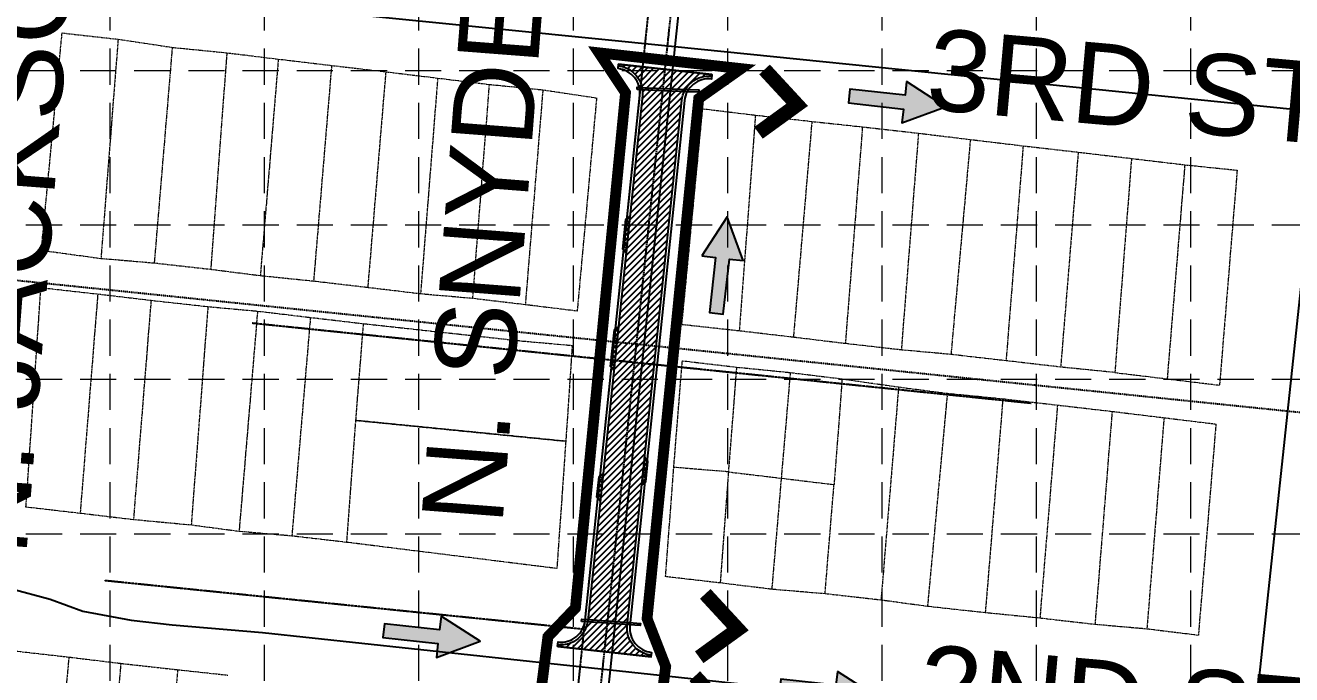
# Model space of a CAD drawing. Extents: x 332488 to 337969, y 579146 to 583084.
# Drawn here: x 336208 to 336909, y 580098 to 580457 of the extents above; entities that cross this region are included whole.
import ezdxf
from ezdxf.enums import TextEntityAlignment as Align

# ---------------------------------------------------------------- set-up
doc = ezdxf.new("R2010")
doc.units = 0
doc.header["$MEASUREMENT"] = 0
for name, pattern in [('CENTER2', [1.125, 0.75, -0.125, 0.125, -0.125]), ('DASHED', [0.75, 0.5, -0.25]), ('HIDDEN', [0.375, 0.25, -0.125]), ('PHANTOM', [2.5, 1.25, -0.25, 0.25, -0.25, 0.25, -0.25])]:
    doc.linetypes.add(name, pattern=pattern)
doc.layers.get('0').update_dxf_attribs({"color": 6})
for name, color, linetype in [('ARROWS', 252, 'Continuous'), ('E-CULVERT', 1, 'Continuous'), ('E-SanitarySewer', 2, 'HIDDEN'), ('E-WATER', 2, 'DASHED'), ('GRID', 254, 'HIDDEN'), ('LIMITS OF DISTURBANCE', 1, 'PHANTOM'), ('P-CULVERT', 2, 'Continuous'), ('P-DRIVEWAY TRANSITION', 2, 'Continuous'), ('P-DRIVEWAY TRANSITION-H', 6, 'Continuous'), ('P-PVMT', 2, 'Continuous'), ('P-PVMT-H-Snyder', 6, 'Continuous'), ('ROADS', 5, 'Continuous'), ('SILT FENCE', 200, 'Continuous'), ('STREETNAME', 2, 'Continuous'), ('subdiv', 6, 'PHANTOM')]:
    doc.layers.add(name, color=color, linetype=linetype)
doc.layers.add('QUANTITIES', color=4, linetype='Continuous', plot=False)
doc.styles.get("Standard").update_dxf_attribs({"font": 'ARIAL.TTF'})
pattern_1 = [(45, (0, 0), (-1.325825214724776, 1.325825214724777), []), (135, (0, 0), (-1.325825214724777, -1.325825214724776), [])]

# ---------------------------------------------------------------- blocks, each defined once
blk = doc.blocks.new('A$C796B4345')
at = {"layer": 'SILT FENCE', "color": 200, "linetype": 'DASHED', "ltscale": 80, "const_width": 8, "flags": 128}
blk.add_lwpolyline([(38.21273843862582, 22.70146728202235), (20.65375032334123, 2.674251302960329), (2.97461769322399, 22.3390892293537)], dxfattribs=at)
blk = doc.blocks.new('arrow')
blk.add_lwpolyline([(-67.00679329302966, -25.35842018353742), (-59.3270347441985, -25.41938721699262), (-59.57091179542658, -56.1384215279777), (-51.89114823905948, -56.19938584448118), (-51.64727869913713, -25.48035696739953), (-43.96752265407486, -25.54132400085473), (-55.30425519266737, -2.410587189246144), (-67.00678578172392, -25.35840795725562)], close=True)
at = {"color": 254}
for points in [[(-43.96751955730906, -25.54132267721434), (-67.00679354271597, -25.35841771446121), (-55.30425158724847, -2.410596210431322), (-67.00679354271597, -25.35841771446121)], [(-59.57090883123692, -56.13841801592571), (-51.89115083610795, -56.19938633684342), (-59.32703554756517, -25.41938603537892), (-51.64727755243712, -25.48035435629663)]]:
    blk.add_solid(points, dxfattribs=at)

msp = doc.modelspace()

# ---------------------------------------------------------------- hatches: boundary and pattern name
at = {"layer": 'P-DRIVEWAY TRANSITION-H'}
h = msp.add_hatch(dxfattribs=at)
h.set_pattern_fill('NET', color=253, scale=15, angle=45, style=0)
h.set_pattern_definition(pattern_1)
h.paths.add_polyline_path([(336540.5444078284, 580331.0207266428), (336538.7623632146, 580333.2171594313), (336540.4789562976, 580349.6979067245), (336542.675389086, 580351.4799513383)])
h = msp.add_hatch(dxfattribs=at)
h.set_pattern_fill('NET', color=253, scale=15, angle=45, style=0)
h.set_pattern_definition(pattern_1)
h.paths.add_polyline_path([(336533.7867594153, 580266.1415791588), (336532.0047148015, 580268.3380119472), (336534.1100773623, 580288.551275459), (336536.3065101509, 580290.3333200729)])
h = msp.add_hatch(dxfattribs=at)
h.set_pattern_fill('NET', color=253, scale=15, angle=45, style=0)
h.set_pattern_definition(pattern_1)
h.paths.add_polyline_path([(336549.2936041062, 580202.6591479032), (336551.490036895, 580204.4411925173), (336552.6706826507, 580215.7763916033), (336550.8886380368, 580217.972824392)])
h = msp.add_hatch(dxfattribs=at)
h.set_pattern_fill('NET', color=253, scale=15, angle=45, style=0)
h.set_pattern_definition(pattern_1)
h.paths.add_polyline_path([(336526.2601448122, 580193.879705052), (336524.4781001984, 580196.0761378405), (336525.6363691121, 580207.1965002915), (336527.8328019005, 580208.9785449052)])
at = {"layer": 'P-PVMT-H-Snyder'}
h = msp.add_hatch(dxfattribs=at)
h.set_pattern_fill('ANSI31', color=253, scale=20, style=0)
h.set_pattern_definition([(45, (0, 0), (-1.767766952966369, 1.767766952966369), [])])
edge = h.paths.add_edge_path()
edge.add_line((336536.4793372828, 580435.760599773), (336536.3691493724, 580434.7666890003))
edge.add_arc((336534.7163307168, 580419.8580274074), 14.99999999997127, -5.946342264913085, 83.67385211142141, ccw=False)
edge.add_line((336549.6356209755, 580418.3040717521), (336519.3592313833, 580127.6250920915))
edge.add_arc((336504.4399411247, 580129.1790477468), 14.99999999997511, 264.05365773508686, 354.05365773506384, ccw=False)
edge.add_line((336502.8859854694, 580114.2597574882), (336502.7823884257, 580113.2651381377))
edge.add_line((336502.7823884257, 580113.2651381377), (336554.4668841644, 580107.5352409076))
edge.add_line((336554.4668841644, 580107.5352409076), (336554.5704812081, 580108.5298602582))
edge.add_arc((336556.1244368633, 580123.4491505169), 15.00000000002697, 174.0536577350869, 264.053657735308, ccw=False)
edge.add_line((336541.2051466046, 580125.0031061722), (336571.4815361968, 580415.6820858327))
edge.add_arc((336586.4008264554, 580414.1281301774), 14.99999999997511, 83.67385211097951, 174.0536577350638, ccw=False)
edge.add_line((336588.0536451112, 580429.0367917703), (336588.1638330215, 580430.0307025431))
edge.add_line((336588.1638330215, 580430.0307025431), (336536.4793372828, 580435.760599773))

# ---------------------------------------------------------------- linework, layer by layer
at = {"layer": 'E-CULVERT', "color": 5, "flags": 128}
for points in [[(336552.8125545747, 580422.6476252951), (336574.878961506, 580421.7051327756), (336574.8256205831, 580420.4562713958), (336552.7592136519, 580421.3987639153)], [(336522.0414204979, 580128.0667975261), (336542.566819813, 580126.5709087909), (336542.475960935, 580125.3242152984), (336521.9505616199, 580126.8201040336)]]:
    msp.add_lwpolyline(points, close=True, dxfattribs=at)
at = {"layer": 'E-SanitarySewer', "color": 33, "ltscale": 0.5}
msp.add_line((337135.0895974911, 580220.0839480743), (335048.7659868456, 580434.6037103182), dxfattribs=at)
at = {"layer": 'E-WATER', "color": 120, "ltscale": 0.5}
for p, q in [((336468.1519185154, 579650.7027449216), (336554.809002645, 580481.4901323208)), ((336333.4748016089, 580292.4547834822), (336764.8830891122, 580248.0965627377)), ((336251.7413989151, 580149.9819906474), (336517.4149007289, 580122.9903218667))]:
    msp.add_line(p, q, dxfattribs=at)
at = {"layer": 'GRID', "color": 252, "linetype": 'HIDDEN', "lineweight": 0, "ltscale": 80}
for p, q in [((336254.6987585918, 582484.2826341055), (336254.6987585918, 579491.4050111248)), ((336340.198758592, 582484.2826341055), (336340.198758592, 579491.4050111248)), ((336425.6987585921, 582484.2826341055), (336425.6987585921, 579491.4050111248)), ((336511.1987585922, 582484.2826341055), (336511.1987585922, 579491.4050111248)), ((336596.6987585924, 582484.2826341055), (336596.6987585924, 579491.4050111248)), ((336682.1987585925, 582484.2826341055), (336682.1987585925, 579491.4050111248)), ((336767.6987585927, 582484.2826341055), (336767.6987585927, 579491.4050111248)), ((336853.1987585928, 582484.2826341055), (336853.1987585928, 579491.4050111248)), ((332578.1987585859, 580432.2826341022), (337879.1987585945, 580432.2826341022)), ((332578.1987585859, 580346.782634102), (337879.1987585945, 580346.782634102)), ((332578.1987585859, 580261.2826341019), (337879.1987585945, 580261.2826341019)), ((332578.1987585859, 580175.7826341018), (337879.1987585945, 580175.7826341018))]:
    msp.add_line(p, q, dxfattribs=at)
at = {"layer": 'LIMITS OF DISTURBANCE', "color": 1, "linetype": 'DASHED', "ltscale": 80, "const_width": 6, "flags": 128}
msp.add_lwpolyline([(336446.8466035342, 579777.3358320203), (336450.4327229601, 579792.8698094994), (336475.5354009266, 579807.8063102252), (336504.8496162826, 580079.2148391139), (336493.8302826877, 580091.614875914), (336497.2989663803, 580118.7421004635), (336512.5306274332, 580134.679094519), (336540.2961511617, 580419.8718973126), (336525.5587251536, 580441.9697967328), (336604.3118355093, 580433.2227123752), (336580.8240568833, 580416.649297765), (336552.2131286096, 580128.7843847689), (336562.5254143979, 580102.2769559918), (336559.579028971, 580079.4511101204), (336543.3740039319, 580075.0331986875), (336515.3457035301, 579799.9338885106), (336532.6227562684, 579787.2349241896), (336539.2287058579, 579765.1386972027), (336450.8108495865, 579778.345623282)], close=True, dxfattribs=at)
at = {"layer": 'P-CULVERT', "color": 5, "flags": 128}
for points in [[(336546.764679029, 580421.6548003446), (336546.8180199518, 580422.9036617245), (336552.8125545747, 580422.6476252951), (336552.7592136521, 580421.3987639151)], [(336574.8256205832, 580420.4562713957), (336574.878961506, 580421.7051327756), (336580.8734961289, 580421.4490963462), (336580.8201552063, 580420.2002349661)], [(336515.966432856, 580127.2562266479), (336516.0572917339, 580128.5029201405), (336522.0414204979, 580128.0667975261), (336521.9505616201, 580126.8201040335)], [(336542.4759609351, 580125.3242152983), (336542.566819813, 580126.5709087909), (336548.550948577, 580126.1347861765), (336548.4600896991, 580124.8880926839)]]:
    msp.add_lwpolyline(points, close=True, dxfattribs=at)
at = {"layer": 'P-DRIVEWAY TRANSITION', "color": 7, "flags": 128}
for points in [[(336540.5444078284, 580331.0207266428), (336538.7623632146, 580333.2171594313), (336540.4789562976, 580349.6979067245), (336542.675389086, 580351.4799513383)], [(336533.7867594153, 580266.1415791588), (336532.0047148015, 580268.3380119472), (336534.1100773623, 580288.551275459), (336536.3065101509, 580290.3333200729)], [(336549.2936041062, 580202.6591479032), (336551.490036895, 580204.4411925173), (336552.6706826507, 580215.7763916033), (336550.8886380368, 580217.972824392)], [(336526.2601448122, 580193.879705052), (336524.4781001984, 580196.0761378405), (336525.6363691121, 580207.1965002915), (336527.8328019005, 580208.9785449052)]]:
    msp.add_lwpolyline(points, close=True, dxfattribs=at)
at = {"layer": 'P-PVMT', "color": 7, "linetype": 'CENTER2'}
msp.add_line((336492.7672904612, 579766.1393037078), (336669.0953545603, 581459.0380425694), dxfattribs=at)
at = {"layer": 'P-PVMT', "color": 7, "flags": 128}
msp.add_lwpolyline([(336536.4793372828, 580435.760599773), (336536.3691493724, 580434.7666890003), (336536.3691493724, 580434.7666890003, -0.4122733446939113), (336549.6356209755, 580418.3040717521), (336519.3592313833, 580127.6250920915, -0.4142135623731356), (336502.8859854694, 580114.2597574882), (336502.7823884257, 580113.2651381377), (336554.4668841644, 580107.5352409076), (336554.5704812081, 580108.5298602582), (336554.570481208, 580108.5298602582, -0.4142135623730743), (336541.2051466046, 580125.0031061722), (336571.4815361968, 580415.6820858327, -0.4161564455746321), (336588.0536451112, 580429.0367917703), (336588.1638330215, 580430.0307025431)], format="xyb", close=True, dxfattribs=at)
at = {"layer": 'QUANTITIES', "flags": 128}
msp.add_lwpolyline([(336502.6925459832, 580113.2750983386), (336502.9395035816, 580115.8738458896, 0.4229612798624548), (336517.8673615374, 580127.7810558367), (336548.1436919493, 580418.4594673177, 0.4150253942935608), (336536.2217993391, 580433.2161169988), (336536.4793372828, 580435.760599773), (336588.1482599892, 580430.0324290158), (336587.9013231784, 580427.4339002145, 0.4229612798503853), (336572.9734652227, 580415.5266902671), (336542.697134811, 580124.8482787862, 0.4150253942878958), (336554.6190274211, 580110.091629105), (336554.3770417221, 580107.5452011084)], format="xyb", close=True, dxfattribs=at)
at = {"layer": 'ROADS', "color": 7}
for p, q in [((336602.8622730002, 580784.9343419997), (336567.6129000001, 580445.5456410004)), ((336207.5187969999, 580481.7140800003), (336567.6129000001, 580445.5456410004)), ((336567.6129000001, 580445.5456410004), (336531.721107, 580100.4186820006)), ((336567.6129000001, 580445.5456410004), (336924.6312210001, 580409.3919249997)), ((336924.6312210001, 580409.3919249997), (336887.4974480001, 580061.8104880005)), ((336199.7608360001, 580145.4746080004), (336221.6728980001, 580139.628610001)), ((336221.6728980001, 580139.628610001), (336239.6852440001, 580132.9810570003)), ((336239.6852440001, 580132.9810570003), (336266.522231, 580127.9317149995)), ((336266.522231, 580127.9317149995), (336289.2701340001, 580125.36247)), ((336289.2701340001, 580125.36247), (336339.2807800001, 580121.022597)), ((336339.2807800001, 580121.022597), (336531.721107, 580100.4186820006)), ((336531.721107, 580100.4186820006), (336497.9660769999, 579773.3255899996)), ((336531.721107, 580100.4186820006), (336789.1283089998, 580072.9428910008))]:
    msp.add_line(p, q, dxfattribs=at)
at = {"layer": 'subdiv', "color": 253, "lineweight": 0}
for p, q in [((336216.75, 580332.5), (336228.25, 580453)), ((336228.25, 580453), (336259.25, 580449.5)), ((336259.25, 580449.5), (336249.75, 580328)), ((336259.25, 580449.5), (336289.25, 580445)), ((336289.25, 580445), (336279.25, 580325.5)), ((336289.25, 580445), (336319.5, 580442)), ((336319.5, 580442), (336310.5, 580322)), ((336319.5, 580442), (336348, 580438.5)), ((336348, 580438.5), (336338, 580318.5)), ((336348, 580438.5), (336377.5, 580435)), ((336377.5, 580435), (336367.5, 580315.5)), ((336377.5, 580435), (336407.5, 580431.5)), ((336407.5, 580431.5), (336397.5, 580312)), ((336407.5, 580431.5), (336436.25, 580428)), ((336436.25, 580428), (336426.75, 580308.5)), ((336436.25, 580428), (336464.75, 580424.5)), ((336464.75, 580424.5), (336455.5, 580306)), ((336464.75, 580424.5), (336494.5, 580421.5)), ((336494.5, 580421.5), (336484.75, 580302.5)), ((336494.5, 580421.5), (336524.25, 580417)), ((336524.25, 580417), (336513.5, 580299)), ((336571.5, 580291.5), (336583, 580411)), ((336583, 580411), (336612.25, 580407.5)), ((336612.25, 580407.5), (336603.25, 580288)), ((336612.25, 580407.5), (336643.5, 580404)), ((336643.5, 580404), (336633.25, 580284.5)), ((336643.5, 580404), (336671.5, 580401)), ((336671.5, 580401), (336662, 580281)), ((336671.5, 580401), (336702.5, 580397.5)), ((336702.5, 580397.5), (336693, 580277.5)), ((336702.5, 580397.5), (336731.25, 580394)), ((336731.25, 580394), (336720.5, 580275)), ((336731.25, 580394), (336760.5, 580390.5)), ((336760.5, 580390.5), (336751, 580271.5)), ((336760.5, 580390.5), (336791, 580387)), ((336791, 580387), (336781.25, 580268)), ((336791, 580387), (336850, 580380)), ((336820.5, 580383.5), (336811.25, 580265)), ((336850, 580380), (336840.25, 580261.5)), ((336850, 580380), (336879, 580377)), ((336879, 580377), (336869.25, 580258)), ((336249.75, 580328), (336216.75, 580332.5)), ((336279.25, 580325.5), (336249.75, 580328)), ((336310.5, 580322), (336279.25, 580325.5)), ((336338, 580318.5), (336310.5, 580322)), ((336367.5, 580315.5), (336338, 580318.5)), ((336397.5, 580312), (336367.5, 580315.5)), ((336208.25, 580190.5), (336216.5, 580312)), ((336216.5, 580312), (336248, 580308.5)), ((336248, 580308.5), (336238.25, 580187)), ((336248, 580308.5), (336277.5, 580305)), ((336426.75, 580308.5), (336397.5, 580312)), ((336455.5, 580306), (336426.75, 580308.5)), ((336277.5, 580305), (336267.75, 580183.5)), ((336277.5, 580305), (336309, 580301.5)), ((336309, 580301.5), (336299.75, 580180.5)), ((336309, 580301.5), (336336.5, 580299)), ((336484.75, 580302.5), (336455.5, 580306)), ((336513.5, 580299), (336484.75, 580302.5)), ((336336.5, 580299), (336326.25, 580177)), ((336336.5, 580299), (336365.75, 580295.5)), ((336365.75, 580295.5), (336355.5, 580174.5)), ((336365.75, 580295.5), (336395.0100712525, 580292.0863250205)), ((336395.0100712525, 580292.0863250205), (336390.75, 580238.5)), ((336395.0100712525, 580292.0863250205), (336395.7505948246, 580292.0054461928)), ((336395.7505948246, 580292.0054461928), (336483.244484493, 580282.4495002227)), ((336603.25, 580288), (336571.5, 580291.5)), ((336633.25, 580284.5), (336603.25, 580288)), ((336483.244484493, 580282.4495002227), (336510.75, 580280)), ((336510.75, 580280), (336507.1931284005, 580226.9702779735)), ((336662, 580281), (336633.25, 580284.5)), ((336693, 580277.5), (336662, 580281)), ((336720.5, 580275), (336693, 580277.5)), ((336751, 580271.5), (336720.5, 580275)), ((336567, 580212.5), (336571.75, 580271.5)), ((336571.75, 580271.5), (336601.75, 580268)), ((336601.75, 580268), (336597.25, 580210)), ((336601.75, 580268), (336631.5, 580265)), ((336781.25, 580268), (336751, 580271.5)), ((336811.25, 580265), (336781.25, 580268)), ((336631.5, 580265), (336626.5, 580206.5)), ((336631.5, 580265), (336660.25, 580261.5)), ((336660.25, 580261.5), (336655.75, 580203)), ((336660.25, 580261.5), (336691.5, 580257)), ((336811.25, 580265), (336869.25, 580258)), ((336691.5, 580257), (336681.75, 580139)), ((336691.5, 580257), (336718.5, 580253.5)), ((336718.5, 580253.5), (336707.5, 580135.5)), ((336718.5, 580253.5), (336749.25, 580250.5)), ((336749.25, 580250.5), (336739.5, 580132)), ((336749.25, 580250.5), (336809.75, 580243.5)), ((336779.5, 580247), (336769.75, 580129)), ((336390.75, 580238.5), (336385.75, 580171)), ((336390.75, 580238.5), (336391.3238967871, 580238.4431750886)), ((336507.1931284005, 580226.9702779735), (336390.75, 580238.5)), ((336391.3238967871, 580238.4431750886), (336507.1931284005, 580226.9702779735)), ((336809.75, 580243.5), (336800.25, 580125.5)), ((336809.75, 580243.5), (336867.25, 580236.5)), ((336838.5, 580240), (336829, 580123)), ((336867.25, 580236.5), (336857.5, 580119.5)), ((336507.1931284005, 580226.9702779735), (336502.25, 580156.5)), ((336562.5, 580152), (336567, 580212.5)), ((336597.25, 580210), (336567, 580212.5)), ((336597.25, 580210), (336592.75, 580148.5)), ((336597.25, 580210), (336655.75, 580203)), ((336626.5, 580206.5), (336621.25, 580145)), ((336650.75, 580142.5), (336655.75, 580203)), ((336238.25, 580187), (336208.25, 580190.5)), ((336267.75, 580183.5), (336238.25, 580187)), ((336299.75, 580180.5), (336267.75, 580183.5)), ((336326.25, 580177), (336299.75, 580180.5)), ((336355.5, 580174.5), (336326.25, 580177)), ((336385.75, 580171), (336355.5, 580174.5)), ((336502.25, 580156.5), (336385.75, 580171)), ((336592.75, 580148.5), (336562.5, 580152)), ((336621.25, 580145), (336592.75, 580148.5)), ((336650.75, 580142.5), (336621.25, 580145)), ((336681.75, 580139), (336650.75, 580142.5)), ((336707.5, 580135.5), (336681.75, 580139)), ((336739.5, 580132), (336707.5, 580135.5)), ((336769.75, 580129), (336739.5, 580132)), ((336800.25, 580125.5), (336769.75, 580129)), ((336829, 580123), (336800.25, 580125.5)), ((336857.5, 580119.5), (336829, 580123)), ((336201.25, 580111), (336232, 580107.5)), ((336232, 580107.5), (336221.25, 579988)), ((336232, 580107.5), (336260.75, 580104)), ((336260.75, 580104), (336250.75, 579983.5)), ((336260.75, 580104), (336292.25, 580100.5)), ((336292.25, 580100.5), (336281.75, 579980)), ((336292.25, 580100.5), (336320, 580097.5))]:
    msp.add_line(p, q, dxfattribs=at)

# ---------------------------------------------------------------- block references
at = {"layer": 'ARROWS', "color": 200, "linetype": 'DASHED', "ltscale": 80}
for p, rotation in [((336714.2924275026, 580356.8714498862), 264.1230896478102), ((336651.8266324524, 580347.7577485838), 353.9930197646489), ((336456.4581565373, 580060.9462907725), 264.1230896478094), ((336675.9598988742, 580030.3239980018), 264.12308964781)]:
    msp.add_blockref('arrow', p, dxfattribs=dict(at, rotation=rotation))
at = {"layer": 'SILT FENCE', "color": 200, "linetype": 'DASHED', "ltscale": 80, "rotation": 83.9646749909515}
for p in [(336635.8213233006, 580392.3687397633), (336602.9937778715, 580102.0706904358), (336597.1782498661, 580056.5314125069)]:
    msp.add_blockref('A$C796B4345', p, dxfattribs=at)

# ---------------------------------------------------------------- texts
at = {"layer": 'STREETNAME', "color": 7}
for s, rotation, p in [('N. JACKSON AVENUE', 85.57792922409, (336211.1111706158, 580490.5262177476)), ('N. SNYDER AVENUE', 85.57792922409, (336473.4368328624, 580490.0916742219)), ('3RD STREET', 354.9198372929972, (336902.6985411851, 580416.0090371212)), ('2ND STREET', 354.9198372929972, (336897.4871229993, 580075.0090371211))]:
    msp.add_text(s, height=45, rotation=rotation, dxfattribs=at).set_placement(p, align=Align.MIDDLE)

doc.saveas('drawing.dxf')
